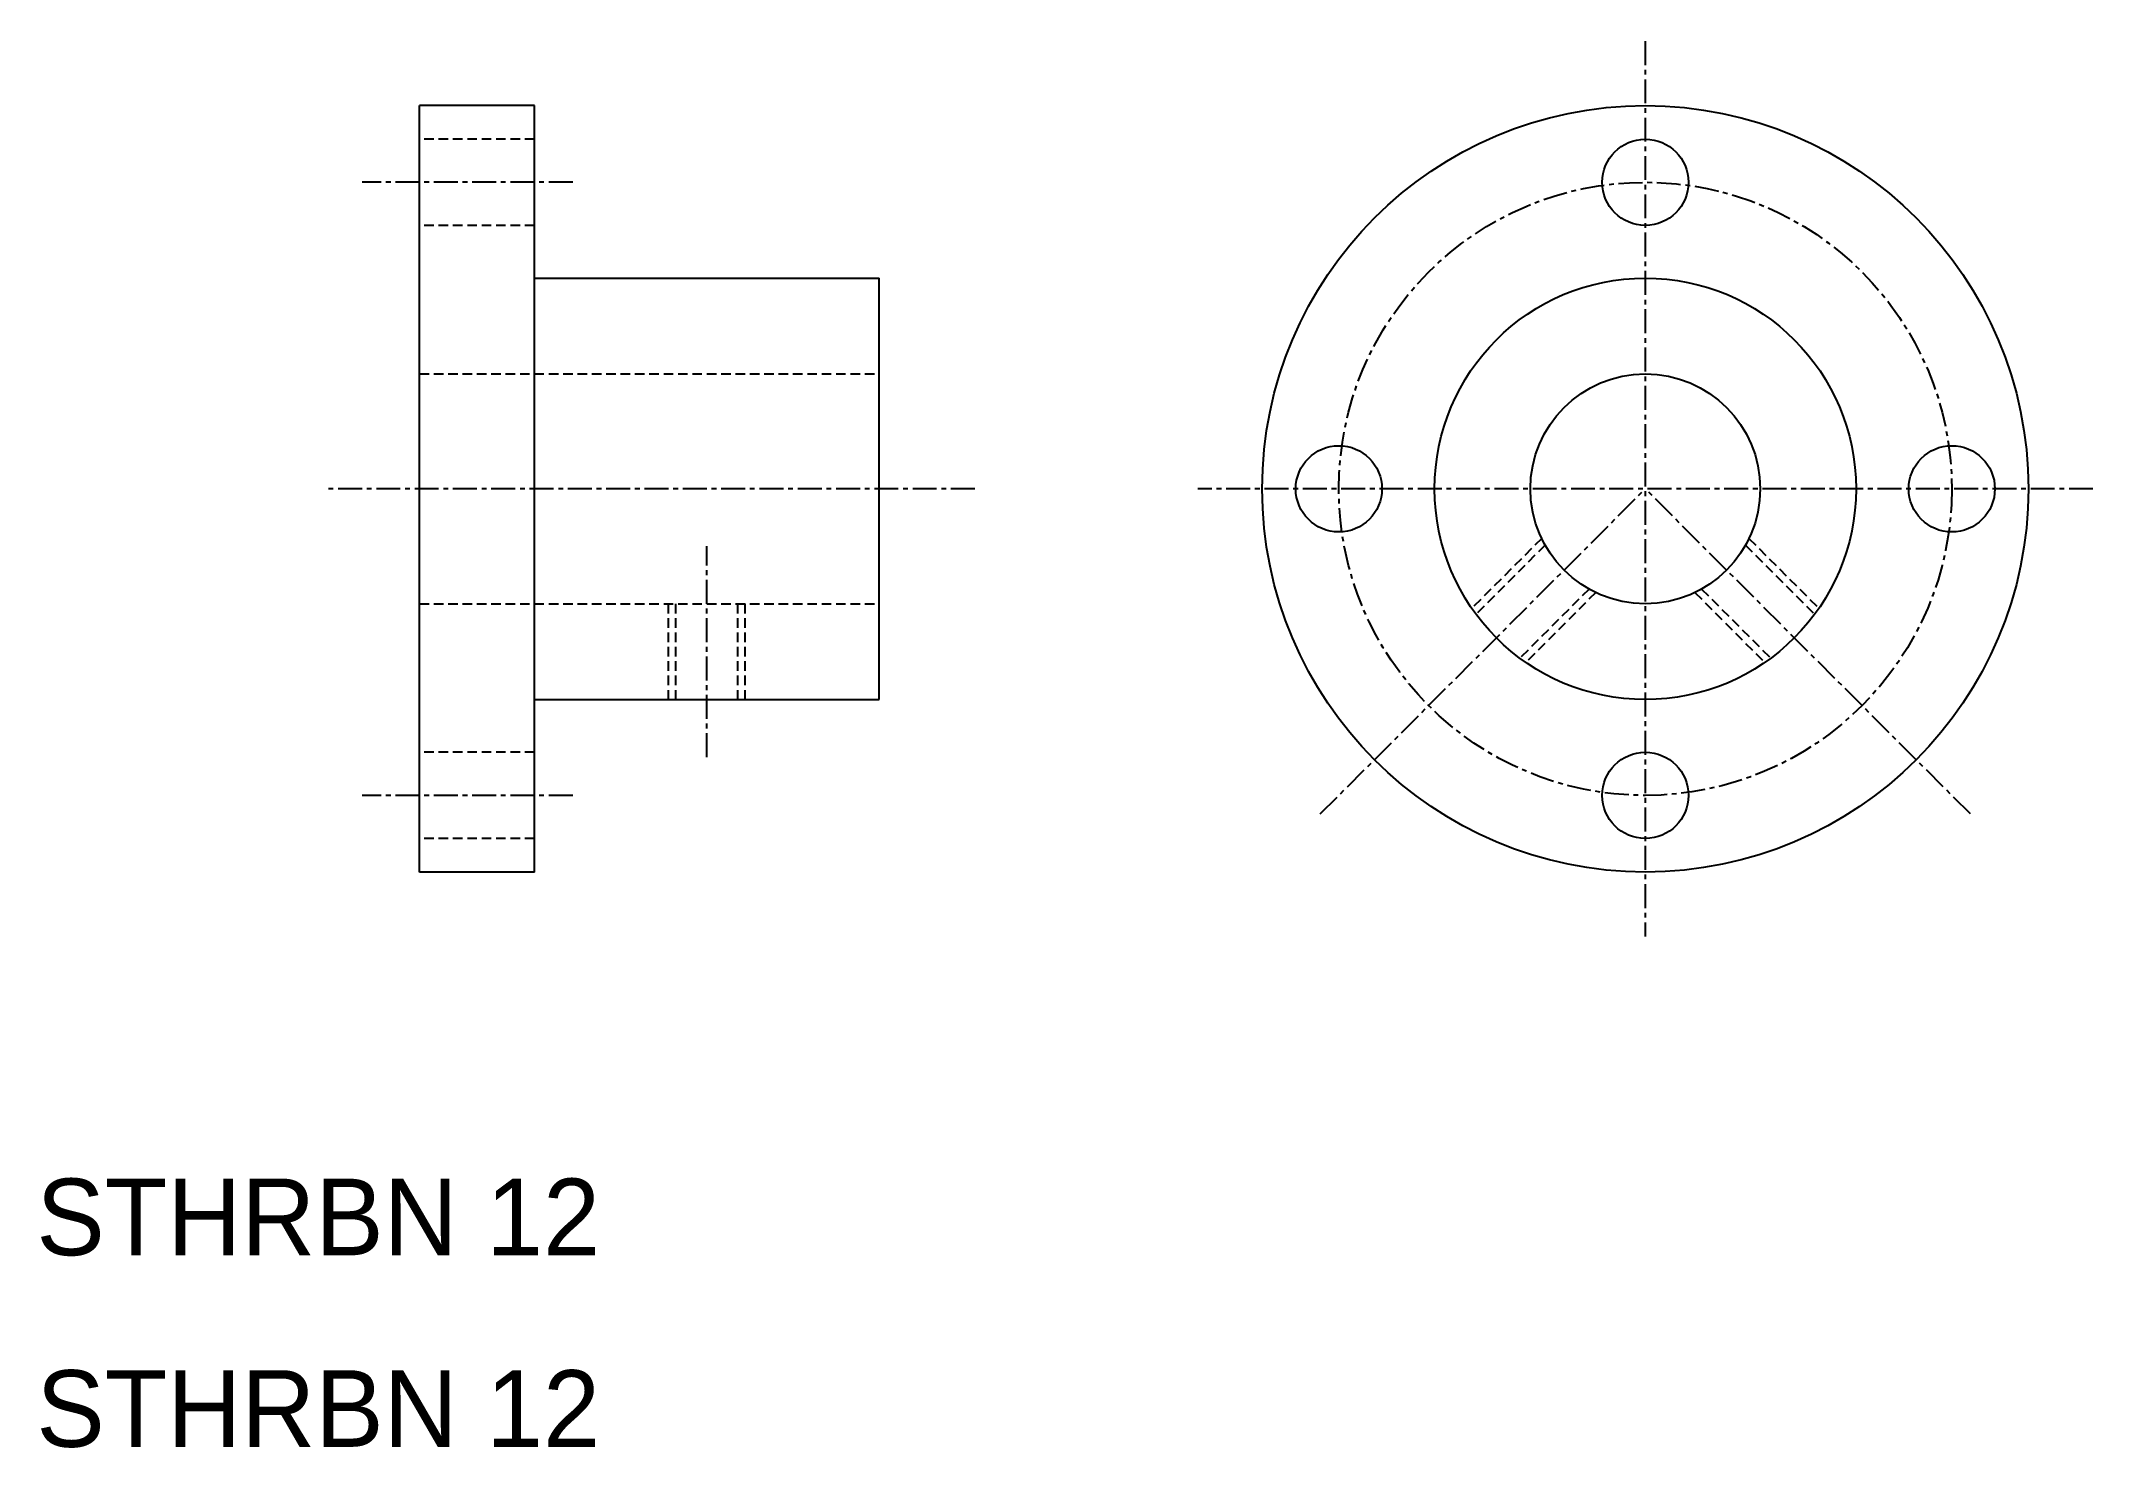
# Model space of a CAD drawing. Extents: x 10 to 117, y 10 to 83.
import ezdxf

# ---------------------------------------------------------------- set-up
doc = ezdxf.new("R2010")
doc.units = 0
doc.linetypes.add('CENTER', pattern=[2, 1.25, -0.25, 0.25, -0.25])
doc.linetypes.add('DASHED', pattern=[0.75, 0.5, -0.25])
doc.layers.get('0').update_dxf_attribs({"linetype": 'CONTINUOUS'})
doc.layers.add('CENTER', color=1, linetype='CENTER')

msp = doc.modelspace()

# ---------------------------------------------------------------- linework, layer by layer
at = {"color": 7, "linetype": 'CONTINUOUS'}
for p, q in [((30, 40), (30, 80)), ((36, 80), (30, 80)), ((36, 40), (36, 80)), ((36, 71), (54, 71)), ((54, 49), (54, 71)), ((36, 49), (54, 49)), ((36, 40), (30, 40))]:
    msp.add_line(p, q, dxfattribs=at)
at = {"color": 3, "linetype": 'DASHED'}
for p, q in [((36, 78.25), (30, 78.25)), ((36, 73.75), (30, 73.75)), ((30, 66), (54, 66)), ((88.59, 57.41), (84.94, 53.77)), ((88.77, 57.06), (85.16, 53.45)), ((99.23, 57.06), (102.84, 53.45)), ((99.41, 57.41), (103.06, 53.77)), ((91.06, 54.77), (87.45, 51.16)), ((96.94, 54.77), (100.55, 51.16)), ((30, 54), (54, 54)), ((43, 49), (43, 54)), ((43.38, 49), (43.38, 54)), ((46.62, 49), (46.62, 54)), ((47, 49), (47, 54)), ((91.41, 54.59), (87.77, 50.94)), ((96.59, 54.59), (100.23, 50.94)), ((36, 46.25), (30, 46.25)), ((36, 41.75), (30, 41.75))]:
    msp.add_line(p, q, dxfattribs=at)
at = {"color": 7, "linetype": 'CONTINUOUS'}
for centre, radius in [((94, 60), 20), ((94, 76), 2.25), ((94, 60), 11), ((94, 60), 6), ((78, 60), 2.25), ((110, 60), 2.25), ((94, 44), 2.25)]:
    msp.add_circle(centre, radius, dxfattribs=at)
at = {"layer": 'CENTER', "color": 1, "linetype": 'CENTER'}
for p, q in [((94, 83.37), (94, 36.63)), ((38, 76), (27, 76)), ((59, 60), (25, 60)), ((117.37, 60), (70.63, 60)), ((77.03, 43.03), (94, 60)), ((110.97, 43.03), (94, 60)), ((45, 46), (45, 57)), ((38, 44), (27, 44))]:
    msp.add_line(p, q, dxfattribs=at)
msp.add_circle((94, 60), 16, dxfattribs=at)

# ---------------------------------------------------------------- texts
at = {"color": 7, "linetype": 'CONTINUOUS'}
for p in [(10, 20), (10, 10)]:
    msp.add_text('STHRBN 12', height=4, dxfattribs=at).set_placement(p)

doc.saveas('drawing.dxf')
